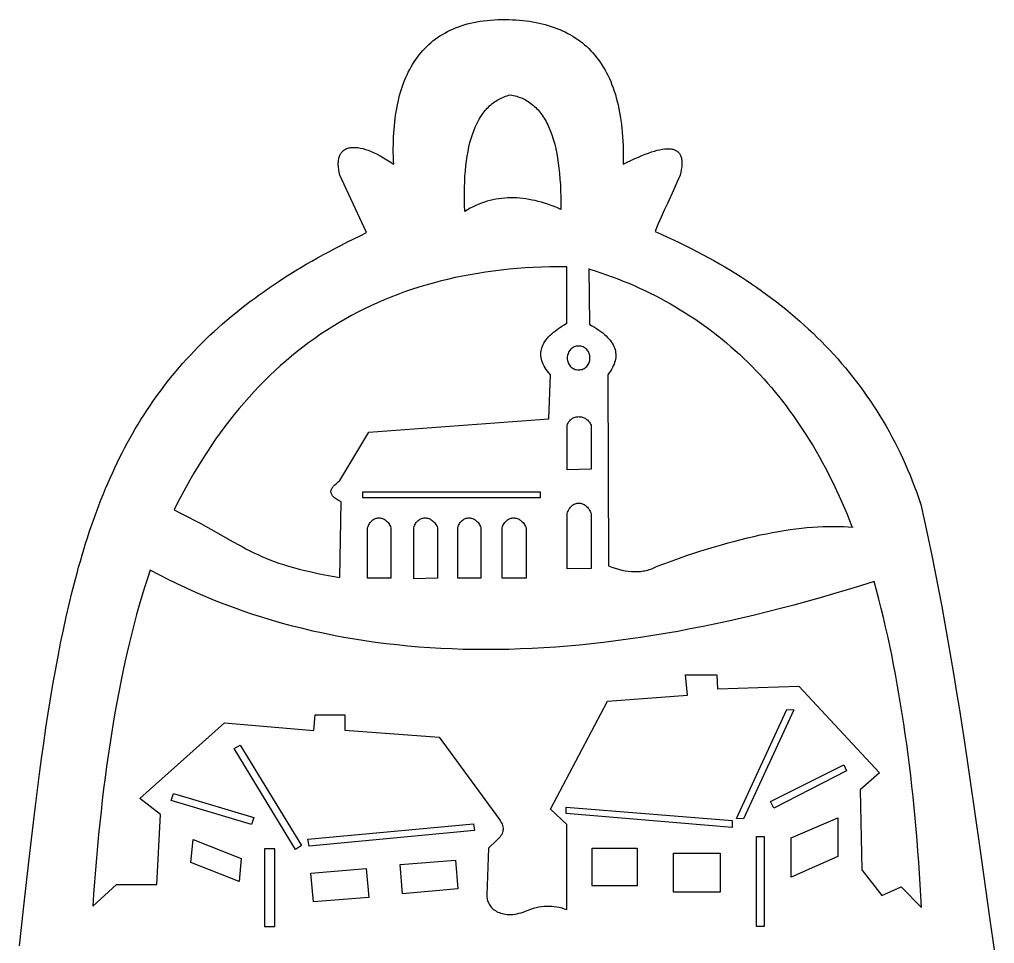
# Model space of a CAD drawing. Extents: x -255 to 224, y -284 to 284.
# Drawn here: x -177.6 to 146, y -22.4 to 284.3 of the extents above; entities that cross this region are included whole.
import ezdxf

# ---------------------------------------------------------------- set-up
doc = ezdxf.new("R2010")
doc.units = 0

msp = doc.modelspace()

# ---------------------------------------------------------------- linework, layer by layer
for points in [[(-177.6, -23.19), (-176.27, -10.98), (-174.96, 0.83), (-173.65, 12.23), (-172.99, 17.78), (-172.32, 23.24), (-171.64, 28.6), (-170.95, 33.87), (-170.25, 39.05), (-169.53, 44.13), (-168.8, 49.13), (-168.05, 54.03), (-167.28, 58.85), (-166.48, 63.59), (-165.66, 68.23), (-164.81, 72.8), (-163.94, 77.28), (-163.03, 81.68), (-162.09, 86), (-161.11, 90.24), (-160.1, 94.4), (-159.05, 98.49), (-158.51, 100.5), (-157.96, 102.5), (-157.4, 104.47), (-156.83, 106.43), (-156.25, 108.38), (-155.65, 110.3), (-155.05, 112.2), (-154.43, 114.09), (-153.8, 115.96), (-153.15, 117.81), (-152.5, 119.65), (-151.83, 121.47), (-151.15, 123.27), (-150.45, 125.05), (-149.74, 126.82), (-149.02, 128.57), (-148.28, 130.31), (-147.53, 132.03), (-146.77, 133.73), (-145.98, 135.42), (-145.19, 137.09), (-144.38, 138.75), (-143.55, 140.39), (-142.71, 142.01), (-141.85, 143.62), (-140.97, 145.22), (-140.08, 146.8), (-139.17, 148.36), (-138.24, 149.92), (-137.3, 151.45), (-136.34, 152.98), (-135.36, 154.49), (-134.36, 155.98), (-133.34, 157.46), (-132.31, 158.93), (-131.26, 160.39), (-130.18, 161.83), (-129.09, 163.26), (-127.98, 164.67), (-126.85, 166.07), (-125.7, 167.46), (-124.52, 168.84), (-123.33, 170.21), (-122.12, 171.56), (-120.88, 172.9), (-119.63, 174.23), (-118.35, 175.55), (-117.05, 176.86), (-115.73, 178.15), (-114.38, 179.44), (-113.01, 180.71), (-111.62, 181.97), (-110.21, 183.22), (-108.77, 184.46), (-107.31, 185.69), (-105.83, 186.91), (-104.32, 188.12), (-102.79, 189.32), (-101.23, 190.51), (-99.65, 191.69), (-98.04, 192.86), (-96.41, 194.02), (-94.75, 195.18), (-93.07, 196.32), (-91.36, 197.45), (-89.62, 198.58), (-87.86, 199.7), (-86.07, 200.81), (-84.25, 201.91), (-82.4, 203), (-80.53, 204.08), (-78.63, 205.16), (-76.7, 206.23), (-74.75, 207.29), (-72.76, 208.34), (-70.75, 209.39), (-68.7, 210.43), (-66.63, 211.47), (-64.53, 212.49), (-62.4, 213.51), (-71.22, 232.59), (-71.45, 233.56), (-71.63, 234.48), (-71.74, 235.34), (-71.79, 236.16), (-71.79, 236.54), (-71.77, 236.92), (-71.75, 237.28), (-71.7, 237.62), (-71.65, 237.96), (-71.58, 238.28), (-71.49, 238.58), (-71.39, 238.87), (-71.28, 239.15), (-71.15, 239.42), (-71.01, 239.67), (-70.86, 239.91), (-70.69, 240.13), (-70.51, 240.34), (-70.32, 240.54), (-70.12, 240.72), (-69.9, 240.89), (-69.67, 241.05), (-69.43, 241.19), (-69.17, 241.31), (-68.91, 241.43), (-68.63, 241.53), (-68.34, 241.61), (-68.04, 241.68), (-67.73, 241.74), (-67.41, 241.78), (-66.73, 241.82), (-66.01, 241.8), (-65.25, 241.73), (-64.45, 241.6), (-63.61, 241.4), (-62.74, 241.15), (-61.82, 240.84), (-60.88, 240.47), (-59.9, 240.04), (-58.89, 239.55), (-57.84, 239), (-56.77, 238.39), (-55.67, 237.72), (-54.55, 236.99), (-53.4, 236.19), (-53.4, 236.19), (-53.45, 237.54), (-53.5, 238.88), (-53.52, 240.2), (-53.52, 241.5), (-53.51, 242.79), (-53.48, 244.06), (-53.44, 245.32), (-53.37, 246.56), (-53.29, 247.79), (-53.18, 248.99), (-53.06, 250.18), (-52.92, 251.36), (-52.76, 252.51), (-52.59, 253.65), (-52.39, 254.77), (-52.18, 255.88), (-51.94, 256.96), (-51.69, 258.03), (-51.42, 259.08), (-51.13, 260.11), (-50.82, 261.12), (-50.49, 262.11), (-50.14, 263.08), (-49.77, 264.04), (-49.38, 264.97), (-48.97, 265.89), (-48.54, 266.78), (-48.09, 267.66), (-47.62, 268.51), (-47.13, 269.35), (-46.61, 270.16), (-46.08, 270.95), (-45.53, 271.73), (-44.96, 272.48), (-44.36, 273.21), (-43.75, 273.91), (-43.11, 274.6), (-42.45, 275.27), (-41.77, 275.91), (-41.07, 276.53), (-40.35, 277.13), (-39.61, 277.7), (-38.84, 278.25), (-38.06, 278.78), (-37.25, 279.29), (-36.42, 279.77), (-35.56, 280.23), (-34.69, 280.67), (-33.79, 281.08), (-32.87, 281.46), (-31.93, 281.83), (-30.96, 282.17), (-29.98, 282.48), (-28.96, 282.77), (-27.93, 283.03), (-26.87, 283.27), (-25.79, 283.49), (-24.69, 283.67), (-23.56, 283.83), (-22.41, 283.97), (-21.24, 284.08), (-20.04, 284.16), (-18.82, 284.22), (-17.58, 284.25), (-16.36, 284.25), (-15.16, 284.23), (-13.98, 284.18), (-12.81, 284.12), (-11.66, 284.03), (-10.53, 283.93), (-9.41, 283.8), (-8.31, 283.65), (-7.23, 283.48), (-6.16, 283.28), (-5.12, 283.07), (-4.09, 282.83), (-3.07, 282.57), (-2.08, 282.29), (-1.1, 281.98), (-0.14, 281.65), (0.8, 281.3), (1.73, 280.93), (2.64, 280.53), (3.52, 280.11), (4.39, 279.66), (5.24, 279.2), (6.08, 278.7), (6.89, 278.19), (7.68, 277.65), (8.46, 277.08), (9.22, 276.5), (9.95, 275.88), (10.67, 275.25), (11.37, 274.58), (12.05, 273.89), (12.71, 273.18), (13.35, 272.44), (13.97, 271.68), (14.57, 270.89), (15.15, 270.07), (15.71, 269.23), (16.25, 268.37), (16.77, 267.47), (17.26, 266.55), (17.74, 265.61), (18.2, 264.63), (18.63, 263.64), (19.05, 262.61), (19.44, 261.56), (19.81, 260.47), (20.17, 259.37), (20.49, 258.23), (20.8, 257.07), (21.09, 255.88), (21.35, 254.66), (21.59, 253.41), (21.81, 252.13), (22.01, 250.83), (22.19, 249.5), (22.34, 248.13), (22.47, 246.74), (22.58, 245.33), (22.66, 243.88), (22.73, 242.4), (22.77, 240.89), (22.78, 239.35), (22.78, 237.79), (22.74, 236.19), (24.07, 236.86), (25.36, 237.49), (26.61, 238.07), (27.81, 238.61), (28.97, 239.1), (30.08, 239.54), (31.15, 239.94), (32.18, 240.29), (33.16, 240.59), (34.09, 240.84), (34.97, 241.04), (35.81, 241.19), (36.6, 241.29), (37.34, 241.34), (38.03, 241.33), (38.67, 241.28), (38.98, 241.23), (39.27, 241.17), (39.54, 241.09), (39.8, 241), (40.05, 240.9), (40.29, 240.78), (40.52, 240.65), (40.73, 240.5), (40.93, 240.34), (41.11, 240.17), (41.28, 239.98), (41.44, 239.78), (41.58, 239.56), (41.71, 239.33), (41.83, 239.08), (41.93, 238.82), (42.02, 238.55), (42.1, 238.26), (42.16, 237.95), (42.2, 237.63), (42.24, 237.3), (42.26, 236.95), (42.25, 236.2), (42.19, 235.39), (42.07, 234.52), (41.88, 233.59), (41.64, 232.59), (40.62, 230.19), (39.57, 227.84), (37.44, 223.23), (36.38, 220.93), (35.34, 218.62), (34.33, 216.27), (33.84, 215.08), (33.36, 213.87), (35.41, 212.98), (37.43, 212.07), (39.43, 211.14), (41.41, 210.2), (43.37, 209.25), (45.31, 208.28), (47.24, 207.29), (49.14, 206.29), (51.02, 205.27), (52.88, 204.24), (54.72, 203.19), (56.54, 202.12), (58.34, 201.04), (60.13, 199.94), (61.89, 198.83), (63.62, 197.7), (65.34, 196.55), (67.04, 195.39), (68.72, 194.21), (70.38, 193.02), (72.01, 191.81), (73.63, 190.58), (75.22, 189.33), (76.79, 188.07), (78.34, 186.79), (79.87, 185.5), (81.38, 184.19), (82.87, 182.86), (84.33, 181.51), (85.78, 180.15), (87.2, 178.77), (88.6, 177.38), (89.98, 175.96), (91.34, 174.53), (92.67, 173.08), (93.99, 171.62), (95.28, 170.14), (96.55, 168.64), (97.8, 167.12), (99.02, 165.58), (100.22, 164.03), (101.4, 162.46), (102.56, 160.87), (103.7, 159.27), (104.81, 157.64), (105.9, 156), (106.97, 154.34), (108.01, 152.67), (109.03, 150.97), (110.03, 149.26), (111.01, 147.53), (111.96, 145.77), (112.89, 144.01), (113.8, 142.22), (114.68, 140.41), (115.54, 138.59), (116.37, 136.75), (117.19, 134.89), (117.98, 133.01), (118.74, 131.11), (119.48, 129.19), (120.2, 127.26), (120.89, 125.3), (121.56, 123.33), (122.83, 117.71), (124.04, 112.07), (125.22, 106.42), (126.36, 100.76), (127.47, 95.09), (128.54, 89.41), (129.58, 83.72), (130.58, 78.02), (131.57, 72.32), (132.52, 66.6), (133.45, 60.88), (134.36, 55.16), (135.25, 49.43), (136.13, 43.69), (137.83, 32.21), (139.49, 20.71), (141.12, 9.2), (144.37, -13.81), (146.02, -25.31)], [(11.4, 201.63), (11.58, 183.09), (12.42, 182.62), (13.22, 182.14), (13.97, 181.67), (14.68, 181.19), (15.35, 180.71), (15.98, 180.23), (16.56, 179.75), (17.1, 179.26), (17.6, 178.77), (18.05, 178.28), (18.46, 177.79), (18.84, 177.29), (19.17, 176.79), (19.46, 176.28), (19.7, 175.77), (19.91, 175.26), (20.07, 174.74), (20.2, 174.22), (20.28, 173.7), (20.32, 173.17), (20.33, 172.63), (20.29, 172.09), (20.21, 171.54), (20.09, 170.99), (19.93, 170.43), (19.73, 169.87), (19.49, 169.3), (19.21, 168.72), (18.9, 168.14), (18.54, 167.55), (18.14, 166.96), (17.7, 166.35), (17.88, 102.99), (19.02, 102.55), (20.15, 102.16), (21.25, 101.82), (22.34, 101.55), (23.41, 101.33), (24.47, 101.16), (25.5, 101.06), (26.52, 101.01), (27.53, 101.02), (28.02, 101.05), (28.52, 101.1), (29, 101.16), (29.49, 101.23), (29.97, 101.32), (30.44, 101.42), (30.91, 101.54), (31.38, 101.68), (31.84, 101.83), (32.3, 101.99), (32.75, 102.17), (33.2, 102.37), (33.64, 102.58), (34.08, 102.81), (36.57, 103.74), (39.02, 104.63), (41.44, 105.49), (43.84, 106.32), (46.2, 107.11), (48.54, 107.87), (50.85, 108.6), (53.12, 109.29), (55.37, 109.95), (57.59, 110.57), (59.78, 111.16), (61.94, 111.72), (64.07, 112.24), (66.17, 112.73), (68.24, 113.19), (70.29, 113.61), (72.3, 114), (74.29, 114.35), (76.24, 114.67), (78.17, 114.96), (80.07, 115.21), (81.94, 115.43), (83.78, 115.62), (85.6, 115.77), (87.38, 115.89), (89.13, 115.97), (90.86, 116.02), (92.56, 116.04), (94.23, 116.02), (95.87, 115.97), (97.48, 115.89), (99.06, 115.77)], [(11.58, 201.45), (13.5, 200.84), (15.4, 200.21), (17.28, 199.55), (19.14, 198.87), (20.98, 198.17), (22.81, 197.44), (24.62, 196.7), (26.41, 195.92), (28.18, 195.13), (29.94, 194.31), (31.68, 193.47), (33.4, 192.61), (35.1, 191.72), (36.79, 190.81), (38.46, 189.88), (40.11, 188.93), (41.74, 187.95), (43.35, 186.95), (44.95, 185.92), (46.53, 184.88), (48.09, 183.81), (49.64, 182.71), (51.17, 181.6), (52.68, 180.46), (54.17, 179.3), (55.64, 178.11), (57.1, 176.9), (58.54, 175.67), (59.96, 174.42), (61.37, 173.14), (62.75, 171.84), (64.12, 170.51), (65.47, 169.17), (66.81, 167.8), (68.13, 166.4), (69.42, 164.99), (70.71, 163.55), (71.97, 162.09), (73.22, 160.6), (74.45, 159.09), (75.66, 157.56), (76.85, 156.01), (78.03, 154.43), (79.19, 152.83), (80.33, 151.2), (81.45, 149.56), (82.56, 147.89), (83.65, 146.19), (84.72, 144.48), (85.78, 142.74), (86.81, 140.98), (87.83, 139.19), (88.83, 137.38), (89.82, 135.55), (90.79, 133.69), (91.74, 131.81), (92.67, 129.91), (93.58, 127.99), (94.48, 126.04), (95.36, 124.07), (96.22, 122.07), (97.07, 120.06), (97.89, 118.02), (98.7, 115.95)]]:
    msp.add_lwpolyline(points)
for points in [[(-29.82, 220.53), (-29.88, 222.61), (-29.92, 224.64), (-29.92, 226.62), (-29.89, 228.54), (-29.82, 230.41), (-29.73, 232.23), (-29.59, 233.99), (-29.43, 235.69), (-29.23, 237.34), (-28.99, 238.93), (-28.72, 240.47), (-28.42, 241.95), (-28.08, 243.38), (-27.7, 244.74), (-27.29, 246.05), (-26.85, 247.31), (-26.36, 248.5), (-25.85, 249.64), (-25.29, 250.71), (-25, 251.23), (-24.7, 251.73), (-24.39, 252.22), (-24.07, 252.69), (-23.74, 253.15), (-23.41, 253.59), (-23.06, 254.02), (-22.71, 254.43), (-22.34, 254.83), (-21.97, 255.21), (-21.58, 255.58), (-21.19, 255.93), (-20.79, 256.26), (-20.38, 256.59), (-19.96, 256.89), (-19.53, 257.18), (-19.09, 257.46), (-18.64, 257.72), (-18.18, 257.96), (-17.71, 258.19), (-17.23, 258.4), (-16.74, 258.6), (-16.25, 258.78), (-15.74, 258.95), (-15.22, 259.1), (-14.7, 259.23), (-14.14, 259.14), (-13.6, 259.03), (-13.07, 258.9), (-12.55, 258.76), (-12.03, 258.6), (-11.53, 258.42), (-11.03, 258.23), (-10.55, 258.02), (-10.08, 257.79), (-9.61, 257.55), (-9.15, 257.29), (-8.71, 257.02), (-8.27, 256.73), (-7.84, 256.42), (-7.43, 256.09), (-7.02, 255.75), (-6.62, 255.4), (-6.23, 255.02), (-5.85, 254.63), (-5.48, 254.23), (-5.11, 253.81), (-4.76, 253.37), (-4.42, 252.92), (-4.08, 252.45), (-3.76, 251.97), (-3.44, 251.47), (-3.13, 250.95), (-2.84, 250.42), (-2.55, 249.87), (-2.27, 249.31), (-1.74, 248.14), (-1.24, 246.91), (-0.78, 245.61), (-0.35, 244.26), (0.04, 242.84), (0.39, 241.36), (0.71, 239.83), (1, 238.23), (1.25, 236.58), (1.47, 234.86), (1.65, 233.09), (1.8, 231.26), (1.92, 229.37), (2, 227.43), (2.05, 225.43), (2.06, 223.37), (2.04, 221.25), (0.97, 221.71), (-0.1, 222.14), (-1.17, 222.54), (-2.23, 222.92), (-3.29, 223.26), (-4.34, 223.58), (-5.39, 223.87), (-6.43, 224.13), (-7.46, 224.35), (-8.49, 224.55), (-9.52, 224.72), (-10.54, 224.85), (-11.55, 224.96), (-12.56, 225.03), (-13.56, 225.07), (-14.56, 225.08), (-15.55, 225.05), (-16.54, 224.99), (-17.52, 224.9), (-18.5, 224.78), (-19.47, 224.62), (-20.44, 224.43), (-21.4, 224.2), (-22.36, 223.93), (-23.31, 223.64), (-24.25, 223.3), (-25.19, 222.93), (-26.13, 222.53), (-27.06, 222.08), (-27.98, 221.6), (-28.9, 221.09), (-29.82, 220.53)], [(4.02, 202.17), (1.22, 202.18), (-1.56, 202.14), (-4.32, 202.07), (-7.05, 201.95), (-9.76, 201.79), (-12.44, 201.6), (-15.1, 201.36), (-17.74, 201.08), (-20.35, 200.77), (-22.93, 200.41), (-25.49, 200.01), (-28.03, 199.57), (-30.54, 199.09), (-33.03, 198.58), (-35.49, 198.02), (-37.93, 197.42), (-40.34, 196.78), (-42.73, 196.1), (-45.1, 195.38), (-47.44, 194.62), (-49.76, 193.82), (-52.05, 192.98), (-54.31, 192.1), (-56.56, 191.18), (-58.78, 190.22), (-60.97, 189.22), (-63.14, 188.18), (-65.29, 187.1), (-67.41, 185.98), (-69.5, 184.81), (-71.57, 183.61), (-73.62, 182.37), (-75.65, 181.09), (-77.64, 179.77), (-79.62, 178.41), (-81.57, 177.01), (-83.5, 175.56), (-85.4, 174.08), (-87.27, 172.56), (-89.13, 171), (-90.96, 169.4), (-92.76, 167.75), (-94.54, 166.07), (-96.29, 164.35), (-98.03, 162.59), (-99.73, 160.79), (-101.41, 158.95), (-103.07, 157.06), (-104.71, 155.14), (-106.32, 153.18), (-107.9, 151.18), (-109.46, 149.14), (-111, 147.06), (-112.51, 144.94), (-114, 142.78), (-115.46, 140.57), (-116.9, 138.33), (-118.32, 136.05), (-119.71, 133.73), (-121.07, 131.37), (-122.41, 128.97), (-123.73, 126.53), (-125.03, 124.05), (-126.3, 121.53), (-123.94, 120.34), (-121.72, 119.2), (-119.63, 118.1), (-117.67, 117.05), (-114.05, 115.07), (-110.8, 113.26), (-107.84, 111.59), (-105.07, 110.05), (-103.74, 109.32), (-102.43, 108.63), (-101.13, 107.96), (-99.84, 107.31), (-98.53, 106.69), (-97.21, 106.09), (-95.85, 105.51), (-94.46, 104.95), (-93.03, 104.4), (-91.53, 103.87), (-89.97, 103.36), (-88.33, 102.85), (-86.6, 102.36), (-84.77, 101.87), (-82.84, 101.39), (-80.79, 100.91), (-78.61, 100.44), (-76.3, 99.97), (-73.83, 99.5), (-71.22, 99.03), (-70.86, 124.23), (-71.7, 124.67), (-72.07, 124.89), (-72.41, 125.1), (-72.72, 125.32), (-73, 125.53), (-73.25, 125.75), (-73.47, 125.96), (-73.66, 126.18), (-73.82, 126.39), (-73.95, 126.6), (-74.05, 126.82), (-74.13, 127.03), (-74.18, 127.24), (-74.21, 127.46), (-74.21, 127.67), (-74.18, 127.89), (-74.13, 128.11), (-74.06, 128.32), (-73.96, 128.54), (-73.85, 128.76), (-73.71, 128.98), (-73.54, 129.2), (-73.36, 129.42), (-72.94, 129.87), (-72.43, 130.32), (-71.86, 130.78), (-71.22, 131.25), (-61.68, 147.27), (-1.92, 151.77), (-1.38, 166.35), (-1.88, 166.94), (-2.33, 167.52), (-2.75, 168.1), (-3.12, 168.68), (-3.45, 169.25), (-3.74, 169.82), (-3.98, 170.39), (-4.18, 170.95), (-4.33, 171.5), (-4.44, 172.06), (-4.51, 172.61), (-4.54, 173.15), (-4.52, 173.7), (-4.46, 174.24), (-4.36, 174.77), (-4.21, 175.31), (-4.02, 175.84), (-3.79, 176.36), (-3.51, 176.89), (-3.19, 177.41), (-2.83, 177.93), (-2.42, 178.44), (-1.97, 178.95), (-1.48, 179.46), (-0.94, 179.97), (-0.36, 180.47), (0.26, 180.98), (0.93, 181.48), (1.64, 181.97), (2.39, 182.47), (3.19, 182.96), (4.02, 183.45), (4.02, 202.17)], [(7.98, 167.97), (8.38, 167.99), (8.77, 168.05), (9.14, 168.15), (9.49, 168.29), (9.82, 168.45), (10.13, 168.65), (10.42, 168.88), (10.68, 169.14), (10.93, 169.42), (11.14, 169.73), (11.32, 170.06), (11.48, 170.4), (11.6, 170.76), (11.69, 171.14), (11.75, 171.53), (11.76, 171.93), (11.75, 172.33), (11.69, 172.72), (11.6, 173.1), (11.48, 173.46), (11.32, 173.81), (11.14, 174.13), (10.93, 174.44), (10.68, 174.72), (10.42, 174.98), (10.13, 175.21), (9.82, 175.41), (9.49, 175.58), (9.14, 175.71), (8.77, 175.81), (8.38, 175.87), (7.98, 175.89), (7.59, 175.87), (7.2, 175.81), (6.83, 175.71), (6.48, 175.58), (6.15, 175.41), (5.84, 175.21), (5.55, 174.98), (5.28, 174.72), (5.04, 174.44), (4.83, 174.13), (4.65, 173.81), (4.49, 173.46), (4.37, 173.1), (4.28, 172.72), (4.22, 172.33), (4.2, 171.93), (4.22, 171.53), (4.28, 171.14), (4.37, 170.76), (4.49, 170.4), (4.65, 170.06), (4.83, 169.73), (5.04, 169.42), (5.28, 169.14), (5.55, 168.88), (5.84, 168.65), (6.15, 168.45), (6.48, 168.29), (6.83, 168.15), (7.2, 168.05), (7.59, 167.99), (7.98, 167.97)], [(4.2, 134.85), (4.2, 149.61), (4.33, 149.95), (4.48, 150.28), (4.65, 150.57), (4.84, 150.85), (5.04, 151.11), (5.26, 151.34), (5.5, 151.55), (5.75, 151.74), (6, 151.9), (6.27, 152.05), (6.55, 152.17), (6.84, 152.27), (7.13, 152.35), (7.43, 152.4), (7.73, 152.44), (8.03, 152.45), (8.33, 152.44), (8.64, 152.4), (8.94, 152.35), (9.24, 152.27), (9.53, 152.17), (9.82, 152.05), (10.11, 151.9), (10.38, 151.74), (10.65, 151.55), (10.9, 151.34), (11.14, 151.11), (11.37, 150.85), (11.59, 150.57), (11.78, 150.28), (11.96, 149.95), (12.12, 149.61), (12.12, 135.03), (4.2, 134.85)], [(-63.66, 127.47), (-4.8, 127.47), (-4.8, 125.49), (-63.66, 125.49), (-63.66, 127.47)], [(4.2, 101.91), (4.2, 120.27), (4.33, 120.7), (4.48, 121.09), (4.65, 121.46), (4.84, 121.81), (5.04, 122.12), (5.26, 122.41), (5.5, 122.67), (5.75, 122.9), (6, 123.11), (6.27, 123.29), (6.55, 123.44), (6.84, 123.56), (7.13, 123.66), (7.43, 123.73), (7.73, 123.77), (8.03, 123.78), (8.33, 123.77), (8.64, 123.73), (8.94, 123.66), (9.24, 123.56), (9.53, 123.44), (9.82, 123.29), (10.11, 123.11), (10.38, 122.9), (10.65, 122.67), (10.9, 122.41), (11.14, 122.12), (11.37, 121.81), (11.59, 121.46), (11.78, 121.09), (11.96, 120.7), (12.12, 120.27), (12.12, 102.09), (4.2, 101.91)], [(-62.04, 98.85), (-62.04, 115.59), (-61.91, 115.98), (-61.76, 116.35), (-61.59, 116.69), (-61.41, 117.01), (-61.21, 117.3), (-60.99, 117.57), (-60.76, 117.81), (-60.52, 118.02), (-60.27, 118.21), (-60.01, 118.38), (-59.74, 118.52), (-59.46, 118.63), (-59.18, 118.72), (-58.89, 118.78), (-58.59, 118.82), (-58.3, 118.83), (-58, 118.82), (-57.71, 118.78), (-57.42, 118.72), (-57.12, 118.63), (-56.84, 118.52), (-56.55, 118.38), (-56.28, 118.21), (-56.01, 118.02), (-55.75, 117.81), (-55.5, 117.57), (-55.27, 117.3), (-55.04, 117.01), (-54.83, 116.69), (-54.64, 116.35), (-54.46, 115.98), (-54.3, 115.59), (-54.3, 98.85), (-62.04, 98.85)], [(-46.74, 98.67), (-46.74, 115.59), (-46.61, 115.98), (-46.46, 116.35), (-46.29, 116.69), (-46.11, 117.01), (-45.91, 117.3), (-45.69, 117.57), (-45.46, 117.81), (-45.22, 118.02), (-44.97, 118.21), (-44.7, 118.38), (-44.43, 118.52), (-44.15, 118.63), (-43.86, 118.72), (-43.57, 118.78), (-43.28, 118.82), (-42.98, 118.83), (-42.68, 118.82), (-42.38, 118.78), (-42.08, 118.72), (-41.78, 118.63), (-41.49, 118.52), (-41.2, 118.38), (-40.91, 118.21), (-40.63, 118.02), (-40.37, 117.81), (-40.11, 117.57), (-39.86, 117.3), (-39.62, 117.01), (-39.4, 116.69), (-39.19, 116.35), (-38.99, 115.98), (-38.82, 115.59), (-38.82, 98.85), (-46.74, 98.67)], [(-32.16, 98.85), (-32.16, 115.59), (-32.03, 115.98), (-31.88, 116.35), (-31.71, 116.69), (-31.53, 117.01), (-31.33, 117.3), (-31.11, 117.57), (-30.88, 117.81), (-30.64, 118.02), (-30.39, 118.21), (-30.13, 118.38), (-29.86, 118.52), (-29.58, 118.63), (-29.3, 118.72), (-29.01, 118.78), (-28.71, 118.82), (-28.42, 118.83), (-28.12, 118.82), (-27.83, 118.78), (-27.54, 118.72), (-27.24, 118.63), (-26.96, 118.52), (-26.67, 118.38), (-26.4, 118.21), (-26.13, 118.02), (-25.87, 117.81), (-25.62, 117.57), (-25.39, 117.3), (-25.16, 117.01), (-24.95, 116.69), (-24.76, 116.35), (-24.58, 115.98), (-24.42, 115.59), (-24.42, 98.85), (-32.16, 98.85)], [(-17.4, 98.85), (-17.4, 115.59), (-17.27, 115.98), (-17.12, 116.35), (-16.95, 116.69), (-16.76, 117.01), (-16.56, 117.3), (-16.34, 117.57), (-16.1, 117.81), (-15.85, 118.02), (-15.6, 118.21), (-15.33, 118.38), (-15.05, 118.52), (-14.76, 118.63), (-14.47, 118.72), (-14.17, 118.78), (-13.87, 118.82), (-13.57, 118.83), (-13.27, 118.82), (-12.96, 118.78), (-12.66, 118.72), (-12.36, 118.63), (-12.07, 118.52), (-11.78, 118.38), (-11.49, 118.21), (-11.22, 118.02), (-10.95, 117.81), (-10.7, 117.57), (-10.46, 117.3), (-10.23, 117.01), (-10.01, 116.69), (-9.82, 116.35), (-9.64, 115.98), (-9.48, 115.59), (-9.48, 98.85), (-17.4, 98.85)], [(-134.22, 101.55), (-135.16, 98.69), (-136.09, 95.79), (-136.99, 92.84), (-137.86, 89.85), (-138.71, 86.82), (-139.54, 83.74), (-140.34, 80.62), (-141.12, 77.46), (-141.87, 74.25), (-142.61, 71.01), (-143.32, 67.72), (-144, 64.39), (-144.67, 61.02), (-145.31, 57.61), (-145.93, 54.17), (-146.52, 50.68), (-147.1, 47.15), (-147.65, 43.59), (-148.19, 39.99), (-148.7, 36.35), (-149.19, 32.68), (-149.66, 28.97), (-150.11, 25.22), (-150.54, 21.44), (-150.95, 17.62), (-151.34, 13.77), (-151.72, 9.88), (-152.07, 5.96), (-152.4, 2.01), (-152.72, -1.98), (-153.02, -6), (-153.3, -10.05), (-145.38, -2.85), (-132.06, -2.85), (-130.8, 20.37), (-137.64, 25.77), (-109.56, 50.79), (-79.86, 48.27), (-79.5, 53.49), (-69.6, 53.49), (-69.6, 48.45), (-38.28, 46.11), (-18.3, 18.75), (-17.95, 18.25), (-17.67, 17.76), (-17.44, 17.29), (-17.27, 16.82), (-17.16, 16.37), (-17.09, 15.92), (-17.08, 15.49), (-17.13, 15.06), (-17.22, 14.64), (-17.36, 14.23), (-17.55, 13.83), (-17.79, 13.44), (-18.07, 13.05), (-18.4, 12.66), (-18.78, 12.28), (-19.2, 11.91), (-21.9, 9.21), (-22.44, -6.27), (-22.45, -6.66), (-22.44, -7.05), (-22.4, -7.44), (-22.32, -7.82), (-22.22, -8.2), (-22.08, -8.58), (-21.92, -8.95), (-21.73, -9.31), (-21.51, -9.67), (-21.26, -10.01), (-20.99, -10.34), (-20.69, -10.65), (-20.36, -10.95), (-20, -11.23), (-19.62, -11.49), (-19.22, -11.74), (-18.79, -11.96), (-18.33, -12.15), (-17.86, -12.33), (-17.35, -12.48), (-16.83, -12.59), (-16.28, -12.69), (-15.71, -12.75), (-15.12, -12.77), (-14.51, -12.77), (-13.87, -12.73), (-13.22, -12.65), (-12.54, -12.54), (-11.85, -12.38), (-11.14, -12.19), (-10.41, -11.95), (-9.66, -11.67), (-8.75, -11.29), (-7.85, -10.96), (-6.96, -10.68), (-6.07, -10.45), (-5.2, -10.26), (-4.33, -10.12), (-3.47, -10.03), (-2.61, -9.98), (-1.76, -9.98), (-0.92, -10.02), (-0.08, -10.1), (0.75, -10.23), (1.57, -10.39), (2.4, -10.6), (3.21, -10.84), (4.02, -11.13), (4.02, 17.13), (-1.38, 22.17), (17.52, 57.99), (44.16, 59.97), (43.44, 66.81), (53.88, 66.81), (54.06, 62.13), (81.06, 63.03), (107.88, 34.23), (101.4, 28.65), (101.94, 2.01), (108.6, -6.45), (115.08, -3.57), (121.74, -10.41), (121.55, -6.62), (121.34, -2.86), (121.11, 0.87), (120.86, 4.58), (120.59, 8.27), (120.3, 11.93), (120, 15.57), (119.68, 19.18), (119.34, 22.76), (118.98, 26.32), (118.6, 29.85), (118.2, 33.36), (117.78, 36.84), (117.34, 40.3), (116.89, 43.72), (116.41, 47.12), (115.92, 50.5), (115.4, 53.85), (114.87, 57.17), (114.31, 60.46), (113.74, 63.72), (113.15, 66.96), (112.53, 70.17), (111.9, 73.35), (111.24, 76.5), (110.57, 79.63), (109.87, 82.72), (109.16, 85.79), (108.42, 88.83), (107.66, 91.84), (106.88, 94.82), (106.08, 97.77), (101.57, 96.34), (97.09, 94.96), (92.62, 93.62), (88.18, 92.33), (83.76, 91.09), (79.37, 89.89), (75, 88.74), (70.65, 87.63), (66.33, 86.58), (62.03, 85.56), (57.75, 84.6), (53.5, 83.68), (49.27, 82.8), (45.06, 81.98), (40.88, 81.2), (36.72, 80.47), (32.59, 79.78), (28.47, 79.14), (24.39, 78.55), (20.32, 78), (16.29, 77.51), (12.27, 77.06), (8.28, 76.65), (4.31, 76.3), (0.37, 75.99), (-3.55, 75.73), (-7.44, 75.51), (-11.31, 75.35), (-15.16, 75.23), (-18.98, 75.16), (-22.78, 75.13), (-26.55, 75.16), (-30.3, 75.23), (-34.03, 75.35), (-37.73, 75.52), (-41.4, 75.74), (-45.05, 76), (-48.68, 76.31), (-52.28, 76.67), (-55.86, 77.08), (-59.41, 77.54), (-62.94, 78.05), (-66.44, 78.6), (-69.92, 79.2), (-73.37, 79.86), (-76.8, 80.56), (-80.2, 81.31), (-83.58, 82.1), (-86.94, 82.95), (-90.26, 83.85), (-93.57, 84.79), (-96.85, 85.78), (-100.1, 86.83), (-103.33, 87.92), (-106.53, 89.06), (-109.71, 90.25), (-112.86, 91.49), (-115.99, 92.78), (-119.09, 94.12), (-122.16, 95.5), (-125.22, 96.94), (-128.24, 98.43), (-131.24, 99.96), (-134.22, 101.55)], [(77.1, 55.29), (79.44, 55.11), (62.7, 18.93), (60.36, 19.11), (77.1, 55.29)], [(-106.32, 42.33), (-104.34, 43.41), (-84, 10.11), (-85.98, 8.85), (-106.32, 42.33)], [(96, 36.93), (96.9, 34.95), (72.78, 22.53), (71.7, 24.69), (96, 36.93)], [(-126.48, 27.39), (-99.84, 19.47), (-100.56, 17.13), (-127.2, 25.05), (-126.48, 27.39)], [(3.84, 20.73), (3.84, 22.89), (58.92, 18.39), (58.92, 16.05), (3.84, 20.73)], [(-81.48, 9.93), (-81.84, 12.27), (-26.94, 17.31), (-26.58, 15.15), (-81.48, 9.93)], [(78.54, 12.63), (94.02, 19.29), (94.02, 6.51), (78.54, -0.33), (78.54, 12.63)], [(67.02, 13.17), (69.54, 13.17), (69.54, -16.71), (67.02, -16.71), (67.02, 13.17)], [(-120, 12.09), (-103.98, 5.79), (-104.7, -1.77), (-120.72, 4.53), (-120, 12.09)], [(-96.24, -16.71), (-92.82, -16.71), (-92.82, 9.03), (-96.24, 9.03), (-96.24, -16.71)], [(12.48, 9.21), (27.42, 9.21), (27.42, -3.21), (12.48, -3.21), (12.48, 9.21)], [(39.48, 7.59), (54.96, 7.59), (54.96, -5.37), (39.48, -5.37), (39.48, 7.59)], [(-51.24, 3.81), (-32.88, 5.25), (-32.16, -4.29), (-50.52, -5.91), (-51.24, 3.81)], [(-80.94, 0.93), (-62.58, 2.55), (-61.68, -7.17), (-80.04, -8.61), (-80.94, 0.93)]]:
    msp.add_lwpolyline(points, close=True)

doc.saveas('drawing.dxf')
